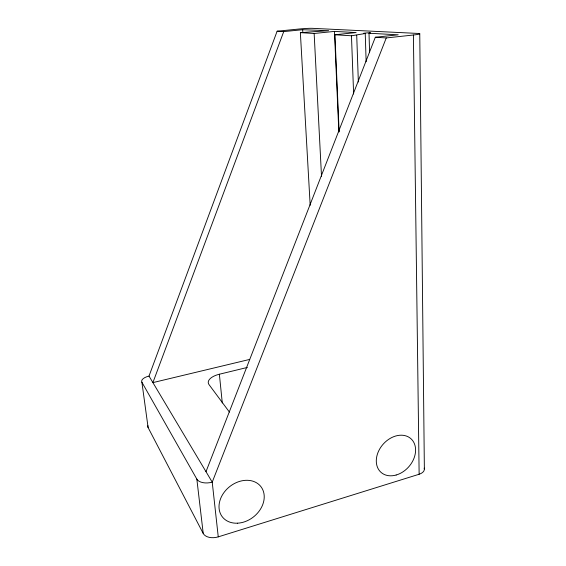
<?xml version="1.0" encoding="UTF-8"?>
<svg xmlns="http://www.w3.org/2000/svg" width="566" height="566" viewBox="0 0 566 566"><rect width="100%" height="100%" fill="white"/><g stroke="black" fill="none" stroke-linecap="round" stroke-linejoin="round"><path stroke-width="0.85" d="M424.217 468.117A11.058 6.191 2.9 0 1 419.137 474.251L218.257 536.865A11.921 7.471 -9.3 0 1 203.222 533.462L148.101 427.549L141.896 382.22A9.778 4.323 -8.9 0 1 149.007 376.072L277.121 31.208L298.855 29.036A10.245 0.58 -4.3 0 1 312.269 28.321L417.772 33.429A13.294 0.934 -3.7 0 1 413.406 35.007L386.26 37.936L375.315 37.257L205.989 471.683M310.182 205.295L300.362 32.637L328.641 30.691L302.676 29.708L283.722 31.611L152.898 382.609L249.691 359.417M386.26 37.936L212.222 482.133L218.257 536.865M229.407 412.069L209.024 384.625A16.407 7.528 -6.3 0 1 219.367 374.232L247.384 367.426M339.147 131.828L334.923 34.767L351.465 35.785L365.24 33.514L366.138 61.758M369.598 52.68L369.011 33.252C376.008 32.113 357.931 33.394 365.24 33.514M375.315 37.257L398.188 34.809L369.011 33.252M334.923 34.767L356.113 32.566L334.449 31.406L314.151 33.486L300.362 32.637M277.121 31.208L283.722 31.611M149.007 376.072L212.222 482.133A12.226 6.898 -8.4 0 1 196.841 479.105L141.896 382.22M196.841 479.105L203.222 533.462M219.367 374.232L222.289 402.964M302.676 29.708L302.824 32.354M314.151 33.486L321.523 176.542M334.449 31.406L338.836 131.892M351.465 35.785L353.623 94.013M356.714 35.233L358.356 82.02M413.406 35.007L419.137 474.251M419.76 33.762L424.366 468.931M148.101 427.549A9.587 4.733 -9.7 0 1 147.931 425.703M396.165 475.015A22.52 17.086 -48.5 0 0 412.855 440.857A22.52 17.086 -48.5 0 0 378.817 450.642A22.52 17.086 -48.5 0 0 396.165 475.015M237.437 523.189A24.508 19.272 -38.6 0 0 262.957 490.17A24.508 19.272 -38.6 0 0 224.461 491.896A24.508 19.272 -38.6 0 0 237.437 523.189"/></g></svg>
